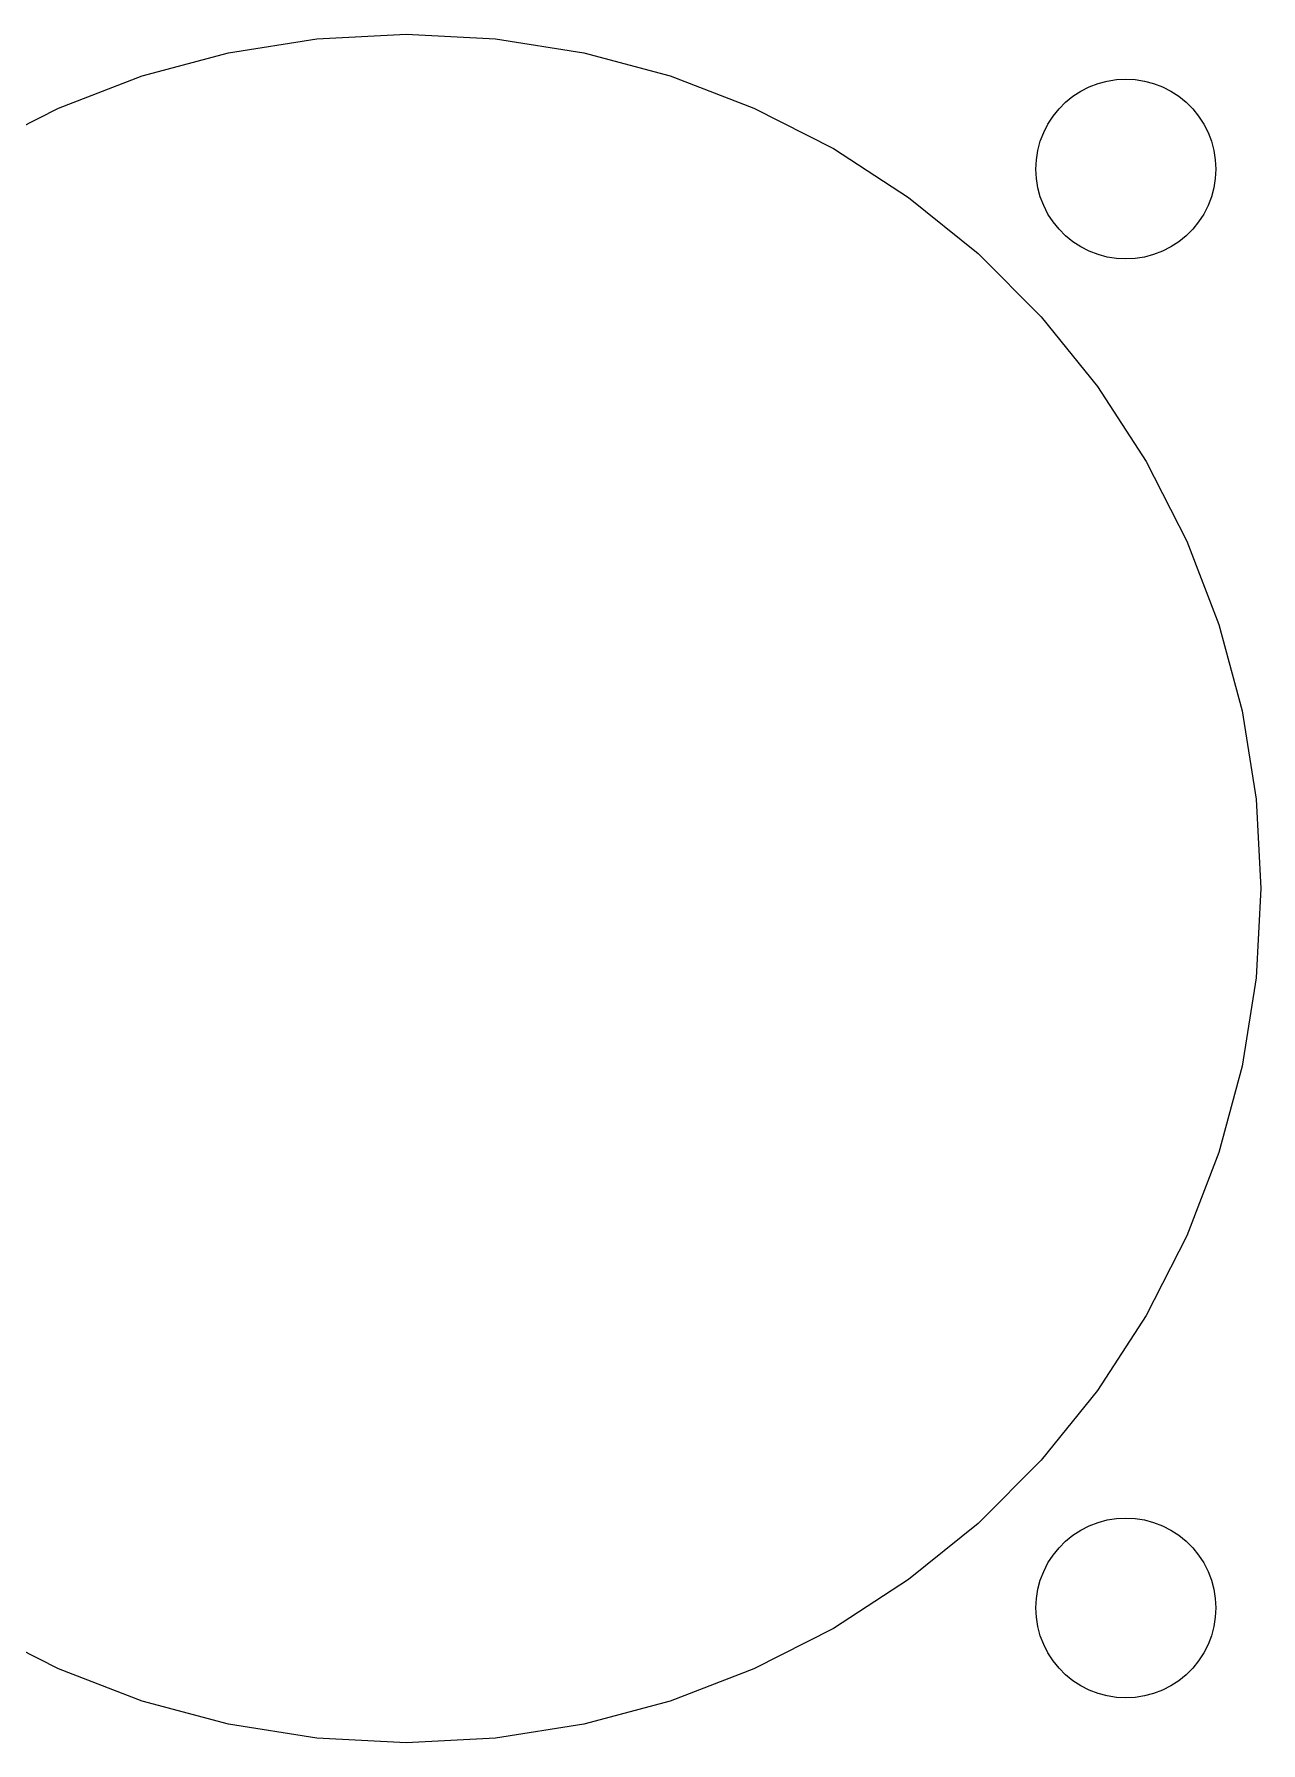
# Model space of a CAD drawing. Header units: metres. Extents: x -95 to 70, y -82 to 45.
# Drawn here: x -68.27 to -41, y -25 to 13 of the extents above; entities that cross this region are included whole.
import ezdxf

# ---------------------------------------------------------------- set-up
doc = ezdxf.new("R2010")
doc.units = ezdxf.units.M

msp = doc.modelspace()

# ---------------------------------------------------------------- linework, layer by layer
for p, q in [((-61.986, 12.8959), (-60, 13)), ((-60, 13), (-58.0139, 12.8959)), ((-65.8713, 12.0701), (-63.9503, 12.5848)), ((-63.9503, 12.5848), (-61.986, 12.8959)), ((-58.0139, 12.8959), (-56.0497, 12.5848)), ((-56.0497, 12.5848), (-54.1287, 12.0701)), ((-67.728, 11.3574), (-65.8713, 12.0701)), ((-54.1287, 12.0701), (-52.272, 11.3574)), ((-45, 11.732), (-44.8135, 11.8271)), ((-44.8135, 11.8271), (-44.618, 11.9021)), ((-44.618, 11.9021), (-44.4158, 11.9563)), ((-44.4158, 11.9563), (-44.209, 11.989)), ((-44.209, 11.989), (-44, 12)), ((-44, 12), (-43.7909, 11.989)), ((-43.7909, 11.989), (-43.5842, 11.9563)), ((-43.5842, 11.9563), (-43.382, 11.9021)), ((-43.382, 11.9021), (-43.1865, 11.8271)), ((-43.1865, 11.8271), (-43, 11.732)), ((-45.4863, 11.3383), (-45.3383, 11.4863)), ((-45.3383, 11.4863), (-45.1756, 11.618)), ((-45.1756, 11.618), (-45, 11.732)), ((-43, 11.732), (-42.8244, 11.618)), ((-42.8244, 11.618), (-42.6617, 11.4863)), ((-42.6617, 11.4863), (-42.5137, 11.3383)), ((-69.5, 10.4545), (-67.728, 11.3574)), ((-52.272, 11.3574), (-50.5, 10.4545)), ((-45.732, 11), (-45.618, 11.1756)), ((-45.618, 11.1756), (-45.4863, 11.3383)), ((-42.5137, 11.3383), (-42.382, 11.1756)), ((-42.382, 11.1756), (-42.2679, 11)), ((-45.9021, 10.618), (-45.8271, 10.8135)), ((-45.8271, 10.8135), (-45.732, 11)), ((-42.2679, 11), (-42.1729, 10.8135)), ((-42.1729, 10.8135), (-42.0979, 10.618)), ((-50.5, 10.4545), (-48.8321, 9.37132)), ((-45.989, 10.209), (-45.9563, 10.4158)), ((-45.9563, 10.4158), (-45.9021, 10.618)), ((-42.0979, 10.618), (-42.0437, 10.4158)), ((-42.0437, 10.4158), (-42.011, 10.209)), ((-46, 10), (-45.989, 10.209)), ((-45.989, 9.79094), (-46, 10)), ((-42.011, 10.209), (-42, 10)), ((-42, 10), (-42.011, 9.79094)), ((-45.9563, 9.58417), (-45.989, 9.79094)), ((-45.9021, 9.38196), (-45.9563, 9.58417)), ((-42.0437, 9.58417), (-42.0979, 9.38196)), ((-42.011, 9.79094), (-42.0437, 9.58417)), ((-48.8321, 9.37132), (-47.2865, 8.11975)), ((-45.8271, 9.18652), (-45.9021, 9.38196)), ((-45.732, 9), (-45.8271, 9.18652)), ((-42.1729, 9.18652), (-42.2679, 9)), ((-42.0979, 9.38196), (-42.1729, 9.18652)), ((-45.618, 8.82442), (-45.732, 9)), ((-45.4863, 8.66173), (-45.618, 8.82442)), ((-42.382, 8.82442), (-42.5137, 8.66173)), ((-42.2679, 9), (-42.382, 8.82442)), ((-45.3383, 8.5137), (-45.4863, 8.66173)), ((-45.1756, 8.38196), (-45.3383, 8.5137)), ((-45, 8.26794), (-45.1756, 8.38196)), ((-42.8244, 8.38196), (-43, 8.26794)), ((-42.6617, 8.5137), (-42.8244, 8.38196)), ((-42.5137, 8.66173), (-42.6617, 8.5137)), ((-47.2865, 8.11975), (-45.8802, 6.71347)), ((-44.8135, 8.1729), (-45, 8.26794)), ((-44.618, 8.09789), (-44.8135, 8.1729)), ((-44.4158, 8.0437), (-44.618, 8.09789)), ((-44.209, 8.01096), (-44.4158, 8.0437)), ((-44, 8), (-44.209, 8.01096)), ((-43.7909, 8.01096), (-44, 8)), ((-43.5842, 8.0437), (-43.7909, 8.01096)), ((-43.382, 8.09789), (-43.5842, 8.0437)), ((-43.1865, 8.1729), (-43.382, 8.09789)), ((-43, 8.26794), (-43.1865, 8.1729)), ((-45.8802, 6.71347), (-44.6287, 5.16791)), ((-44.6287, 5.16791), (-43.5455, 3.5)), ((-43.5455, 3.5), (-42.6426, 1.72798)), ((-42.6426, 1.72798), (-41.9299, -0.128662)), ((-41.9299, -0.128662), (-41.4152, -2.04967)), ((-41.4152, -2.04967), (-41.1041, -4.01395)), ((-41.1041, -4.01395), (-41, -6)), ((-41, -6), (-41.1041, -7.98604)), ((-41.1041, -7.98604), (-41.4152, -9.95032)), ((-41.4152, -9.95032), (-41.9299, -11.8713)), ((-41.9299, -11.8713), (-42.6426, -13.728)), ((-42.6426, -13.728), (-43.5455, -15.5)), ((-43.5455, -15.5), (-44.6287, -17.1679)), ((-44.6287, -17.1679), (-45.8802, -18.7135)), ((-45.8802, -18.7135), (-47.2865, -20.1198)), ((-47.2865, -20.1198), (-48.8321, -21.3713)), ((-44.8135, -20.1729), (-44.618, -20.0979)), ((-44.618, -20.0979), (-44.4158, -20.0437)), ((-44.4158, -20.0437), (-44.209, -20.011)), ((-44.209, -20.011), (-44, -20)), ((-44, -20), (-43.7909, -20.011)), ((-43.7909, -20.011), (-43.5842, -20.0437)), ((-43.5842, -20.0437), (-43.382, -20.0979)), ((-43.382, -20.0979), (-43.1865, -20.1729)), ((-45.4863, -20.6617), (-45.3383, -20.5137)), ((-45.3383, -20.5137), (-45.1756, -20.382)), ((-45.1756, -20.382), (-45, -20.2679)), ((-45, -20.2679), (-44.8135, -20.1729)), ((-43.1865, -20.1729), (-43, -20.2679)), ((-43, -20.2679), (-42.8244, -20.382)), ((-42.8244, -20.382), (-42.6617, -20.5137)), ((-42.6617, -20.5137), (-42.5137, -20.6617)), ((-45.732, -21), (-45.618, -20.8244)), ((-45.618, -20.8244), (-45.4863, -20.6617)), ((-42.5137, -20.6617), (-42.382, -20.8244)), ((-42.382, -20.8244), (-42.2679, -21)), ((-45.9021, -21.382), (-45.8271, -21.1865)), ((-45.8271, -21.1865), (-45.732, -21)), ((-42.2679, -21), (-42.1729, -21.1865)), ((-42.1729, -21.1865), (-42.0979, -21.382)), ((-48.8321, -21.3713), (-50.5, -22.4545)), ((-45.989, -21.7909), (-45.9563, -21.5842)), ((-45.9563, -21.5842), (-45.9021, -21.382)), ((-42.0979, -21.382), (-42.0437, -21.5842)), ((-42.0437, -21.5842), (-42.011, -21.7909)), ((-46, -22), (-45.989, -21.7909)), ((-45.989, -22.209), (-46, -22)), ((-42.011, -21.7909), (-42, -22)), ((-42, -22), (-42.011, -22.209)), ((-45.9563, -22.4158), (-45.989, -22.209)), ((-45.9021, -22.618), (-45.9563, -22.4158)), ((-42.0437, -22.4158), (-42.0979, -22.618)), ((-42.011, -22.209), (-42.0437, -22.4158)), ((-67.728, -23.3574), (-69.5, -22.4545)), ((-50.5, -22.4545), (-52.272, -23.3574)), ((-45.8271, -22.8135), (-45.9021, -22.618)), ((-42.0979, -22.618), (-42.1729, -22.8135)), ((-45.732, -23), (-45.8271, -22.8135)), ((-45.618, -23.1756), (-45.732, -23)), ((-45.4863, -23.3383), (-45.618, -23.1756)), ((-42.382, -23.1756), (-42.5137, -23.3383)), ((-42.2679, -23), (-42.382, -23.1756)), ((-42.1729, -22.8135), (-42.2679, -23)), ((-65.8713, -24.0701), (-67.728, -23.3574)), ((-52.272, -23.3574), (-54.1287, -24.0701)), ((-45.3383, -23.4863), (-45.4863, -23.3383)), ((-45.1756, -23.618), (-45.3383, -23.4863)), ((-42.6617, -23.4863), (-42.8244, -23.618)), ((-42.5137, -23.3383), (-42.6617, -23.4863)), ((-45, -23.732), (-45.1756, -23.618)), ((-44.8135, -23.8271), (-45, -23.732)), ((-44.618, -23.9021), (-44.8135, -23.8271)), ((-44.4158, -23.9563), (-44.618, -23.9021)), ((-43.382, -23.9021), (-43.5842, -23.9563)), ((-43.1865, -23.8271), (-43.382, -23.9021)), ((-43, -23.732), (-43.1865, -23.8271)), ((-42.8244, -23.618), (-43, -23.732)), ((-63.9503, -24.5848), (-65.8713, -24.0701)), ((-54.1287, -24.0701), (-56.0497, -24.5848)), ((-44.209, -23.989), (-44.4158, -23.9563)), ((-44, -24), (-44.209, -23.989)), ((-43.7909, -23.989), (-44, -24)), ((-43.5842, -23.9563), (-43.7909, -23.989)), ((-61.986, -24.8959), (-63.9503, -24.5848)), ((-56.0497, -24.5848), (-58.0139, -24.8959)), ((-60, -25), (-61.986, -24.8959)), ((-58.0139, -24.8959), (-60, -25))]:
    msp.add_line(p, q)

doc.saveas('drawing.dxf')
